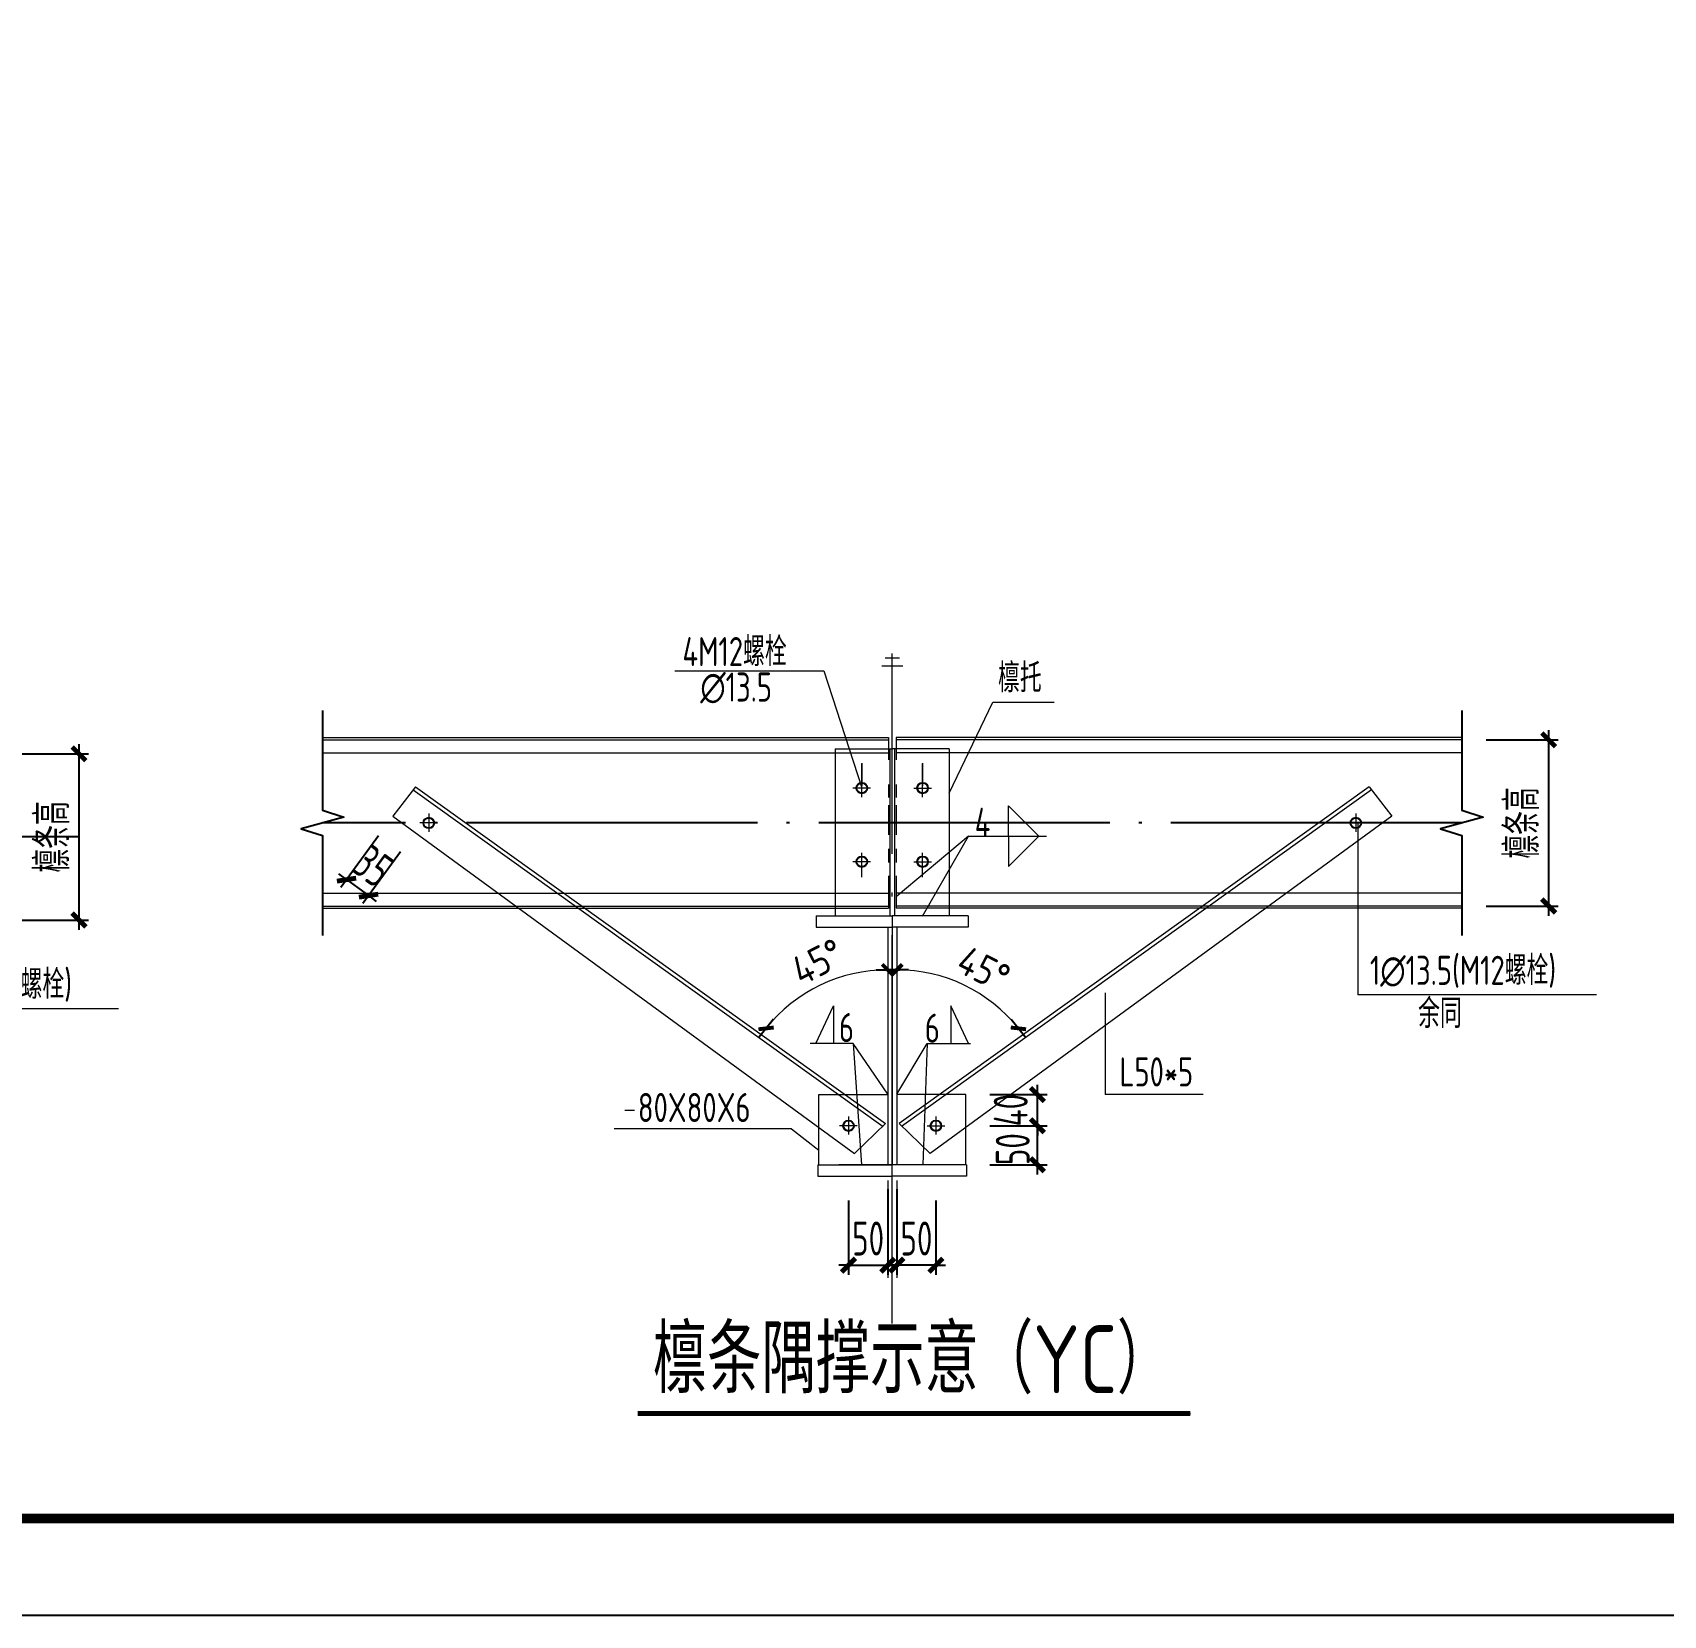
# Model space of a CAD drawing. Extents: x -3102990 to -851544, y -5293060 to -2540151.
# Drawn here: x -1831631 to -1814822, y -2672902 to -2656588 of the extents above; entities that cross this region are included whole.
import ezdxf

# ---------------------------------------------------------------- set-up
doc = ezdxf.new("R2010")
doc.units = 0
doc.header["$LTSCALE"] = 1000
doc.header["$PDMODE"] = 1
for name, pattern in [('2', [16, 12.5, -1.5, 0.5, -1.5]), ('DASHDOTX2', [50.8, 25.4, -12.7, 0, -12.7]), ('DOTE', [2.42, 2, -0.2, 0.02, -0.2])]:
    doc.linetypes.add(name, pattern=pattern)
doc.layers.get('0').update_dxf_attribs({"linetype": 'CONTINUOUS'})
doc.layers.get('Defpoints').update_dxf_attribs({"linetype": 'CONTINUOUS'})
for name, color, linetype in [('AXIS', 253, 'DOTE'), ('DIM', 3, 'CONTINUOUS'), ('NUM', 7, 'CONTINUOUS'), ('PUB_TITLE', 4, 'CONTINUOUS'), ('REIN', 1, 'CONTINUOUS'), ('TEXT', 7, 'CONTINUOUS'), ('THIN', 7, 'CONTINUOUS'), ('卫浴', 7, 'CONTINUOUS'), ('轴线', 253, '2')]:
    doc.layers.add(name, color=color, linetype=linetype)
doc.layers.add('yichutu', color=7, linetype='CONTINUOUS', true_color=0xffffff, plot=False)
doc.styles.add('TSSD_Dimension', font='tssdeng.shx', dxfattribs={"width": 0.7, "bigfont": 'Hztxt.shx'})
doc.styles.add('TSSD_Label', font='tssdeng.shx', dxfattribs={"width": 0.75, "bigfont": 'hztxt.shx'})
doc.styles.add('TSSD_Rein', font='Tssdeng.shx', dxfattribs={"width": 0.75, "bigfont": 'hztxt.shx'})
doc.dimstyles.new('TSSD_10_100', dxfattribs={"dimtxt": 350, "dimasz": 100, "dimexe": 100, "dimexo": 250, "dimgap": 100, "dimtad": 1, "dimdec": 0, "dimlfac": 0.1, "dimzin": 0, "dimdsep": 46, "dimtxsty": 'TSSD_Dimension', "dimblk": 'ARCHTICK', "dimcen": 0, "dimdle": 100, "dimclrt": 7, "dimadec": 0, "dimazin": 0, "dimtfac": 1, "dimtdec": 0, "dimtix": 1, "dimtmove": 2, "dimatfit": 3, "dimldrblk": 'ARCHTICK', "dimfxl": 1, "dimtolj": 1, "dimtzin": 0, "dimarcsym": 0})
doc.dimstyles.new('TSSD_25_100', dxfattribs={"dimtxt": 350, "dimasz": 100, "dimexe": 100, "dimexo": 250, "dimgap": 100, "dimtad": 1, "dimdec": 0, "dimlfac": 0.25, "dimzin": 0, "dimdsep": 46, "dimtxsty": 'TSSD_Dimension', "dimblk": 'ARCHTICK', "dimcen": 0, "dimdle": 100, "dimclrt": 7, "dimadec": 0, "dimazin": 0, "dimtfac": 1, "dimtdec": 0, "dimtix": 1, "dimtmove": 2, "dimatfit": 3, "dimfxl": 1, "dimtolj": 1, "dimtzin": 0, "dimarcsym": 0})

# ---------------------------------------------------------------- blocks, each defined once
blk = doc.blocks.new('_DIMX')
blk.add_line((-150, 0), (150, 0))
at = {"const_width": 50}
blk.add_lwpolyline([(-70, -70), (70, 70)], dxfattribs=at)
blk = doc.blocks.new('_ArchTick')
at = {"color": 0, "const_width": 0.5}
blk.add_lwpolyline([(-0.71, -0.71), (0.71, 0.71)], dxfattribs=at)
blk = doc.blocks.new('*D2585')
at = {"layer": 'Defpoints', "color": 0}
for p in [(-1832046, -2664022), (-1832046, -2665735), (-1831153, -2665735)]:
    blk.add_point(p, dxfattribs=at)
at = {"layer": 'DIM', "color": 0, "lineweight": -2}
for p, q in [((-1831153, -2663922), (-1831153, -2665835)), ((-1831796, -2664022), (-1831053, -2664022)), ((-1831796, -2665735), (-1831053, -2665735))]:
    blk.add_line(p, q, dxfattribs=at)
at = {"layer": 'DIM', "color": 0, "lineweight": -2, "xscale": 100, "yscale": 100, "zscale": 100}
for p, rotation in [((-1831153, -2664022), 90), ((-1831153, -2665735), 270)]:
    blk.add_blockref('_ArchTick', p, dxfattribs=dict(at, rotation=rotation))
at = {"layer": 'DIM', "color": 7, "lineweight": 5, "insert": (-1831428, -2664878), "char_height": 350, "attachment_point": 5, "rotation": 90, "style": 'TSSD_Dimension'}
blk.add_mtext('\\A1;檩条高', dxfattribs=at)
blk = doc.blocks.new('*D2586')
at = {"layer": 'Defpoints', "color": 0}
for p in [(-1822723, -2668258), (-1822320, -2668376), (-1822723, -2669293)]:
    blk.add_point(p, dxfattribs=at)
at = {"layer": 'DIM', "color": 0, "lineweight": -2}
for p, q in [((-1822723, -2668508), (-1822723, -2669393)), ((-1822320, -2668626), (-1822320, -2669393)), ((-1822723, -2669293), (-1822823, -2669293)), ((-1822320, -2669293), (-1822723, -2669293)), ((-1822320, -2669293), (-1822220, -2669293))]:
    blk.add_line(p, q, dxfattribs=at)
at = {"layer": 'DIM', "color": 0, "lineweight": -2, "xscale": 100, "yscale": 100, "zscale": 100}
blk.add_blockref('_ArchTick', (-1822723, -2669293), dxfattribs=at)
at = {"layer": 'DIM', "color": 0, "lineweight": -2, "xscale": 100, "yscale": 100, "zscale": 100, "rotation": 180}
blk.add_blockref('_ArchTick', (-1822320, -2669293), dxfattribs=at)
at = {"layer": 'DIM', "color": 7, "lineweight": 5, "insert": (-1822521, -2669018), "char_height": 350, "attachment_point": 5, "style": 'TSSD_Dimension'}
blk.add_mtext('\\A1;50', dxfattribs=at)
blk = doc.blocks.new('*D2587')
at = {"layer": 'Defpoints', "color": 0}
for p in [(-1822817, -2668258), (-1823221, -2668376), (-1822817, -2669293)]:
    blk.add_point(p, dxfattribs=at)
at = {"layer": 'DIM', "color": 0, "lineweight": -2}
for p, q in [((-1822817, -2668508), (-1822817, -2669393)), ((-1823221, -2668626), (-1823221, -2669393)), ((-1823221, -2669293), (-1823321, -2669293)), ((-1823221, -2669293), (-1822817, -2669293)), ((-1822817, -2669293), (-1822717, -2669293))]:
    blk.add_line(p, q, dxfattribs=at)
at = {"layer": 'DIM', "color": 0, "lineweight": -2, "xscale": 100, "yscale": 100, "zscale": 100}
blk.add_blockref('_ArchTick', (-1823221, -2669293), dxfattribs=at)
at = {"layer": 'DIM', "color": 0, "lineweight": -2, "xscale": 100, "yscale": 100, "zscale": 100, "rotation": 180}
blk.add_blockref('_ArchTick', (-1822817, -2669293), dxfattribs=at)
at = {"layer": 'DIM', "color": 7, "lineweight": 5, "insert": (-1823019, -2669018), "char_height": 350, "attachment_point": 5, "style": 'TSSD_Dimension'}
blk.add_mtext('\\A1;50', dxfattribs=at)
blk = doc.blocks.new('*D2702')
at = {"layer": 'Defpoints', "color": 0}
for p in [(-1822013, -2667856), (-1821274, -2667856), (-1822013, -2668258)]:
    blk.add_point(p, dxfattribs=at)
at = {"layer": 'DIM', "color": 0, "lineweight": -2}
for p, q in [((-1821763, -2667856), (-1821174, -2667856)), ((-1821274, -2668358), (-1821274, -2667756)), ((-1821763, -2668258), (-1821174, -2668258))]:
    blk.add_line(p, q, dxfattribs=at)
at = {"layer": 'DIM', "color": 0, "lineweight": -2, "xscale": 100, "yscale": 100, "zscale": 100}
for p, rotation in [((-1821274, -2667856), 90), ((-1821274, -2668258), 270)]:
    blk.add_blockref('_ArchTick', p, dxfattribs=dict(at, rotation=rotation))
at = {"layer": 'DIM', "color": 7, "lineweight": 5, "insert": (-1821528, -2668097), "char_height": 350, "attachment_point": 5, "rotation": 90, "style": 'TSSD_Dimension'}
blk.add_mtext('\\A1;50', dxfattribs=at)
blk = doc.blocks.new('*D2588')
at = {"layer": 'Defpoints', "color": 0}
for p in [(-1822013, -2667534), (-1821274, -2667534), (-1822013, -2667856)]:
    blk.add_point(p, dxfattribs=at)
at = {"layer": 'DIM', "color": 0, "lineweight": -2}
for p, q in [((-1821274, -2667534), (-1821274, -2667434)), ((-1821763, -2667534), (-1821174, -2667534)), ((-1821274, -2667856), (-1821274, -2667534)), ((-1821763, -2667856), (-1821174, -2667856)), ((-1821274, -2667856), (-1821274, -2667956))]:
    blk.add_line(p, q, dxfattribs=at)
at = {"layer": 'DIM', "color": 0, "lineweight": -2, "xscale": 100, "yscale": 100, "zscale": 100}
for p, rotation in [((-1821274, -2667534), 270), ((-1821274, -2667856), 90)]:
    blk.add_blockref('_ArchTick', p, dxfattribs=dict(at, rotation=rotation))
at = {"layer": 'DIM', "color": 7, "lineweight": 5, "insert": (-1821549, -2667695), "char_height": 350, "attachment_point": 5, "rotation": 90, "style": 'TSSD_Dimension'}
blk.add_mtext('\\A1;40', dxfattribs=at)
blk = doc.blocks.new('*D2589')
at = {"layer": 'Defpoints', "color": 0}
for p in [(-1816899, -2663878), (-1816899, -2665591), (-1816005, -2665591)]:
    blk.add_point(p, dxfattribs=at)
at = {"layer": 'DIM', "color": 0, "lineweight": -2}
for p, q in [((-1816005, -2663778), (-1816005, -2665691)), ((-1816649, -2663878), (-1815905, -2663878)), ((-1816649, -2665591), (-1815905, -2665591))]:
    blk.add_line(p, q, dxfattribs=at)
at = {"layer": 'DIM', "color": 0, "lineweight": -2, "xscale": 100, "yscale": 100, "zscale": 100}
for p, rotation in [((-1816005, -2663878), 90), ((-1816005, -2665591), 270)]:
    blk.add_blockref('_ArchTick', p, dxfattribs=dict(at, rotation=rotation))
at = {"layer": 'DIM', "color": 7, "lineweight": 5, "insert": (-1816280, -2664734), "char_height": 350, "attachment_point": 5, "rotation": 90, "style": 'TSSD_Dimension'}
blk.add_mtext('\\A1;檩条高', dxfattribs=at)
blk = doc.blocks.new('*D2703')
at = {"layer": 'Defpoints', "color": 0}
for p in [(-1827918, -2664664), (-1827691, -2664829), (-1828168, -2665484)]:
    blk.add_point(p, dxfattribs=at)
at = {"layer": 'DIM', "color": 0, "lineweight": -2}
for p, q in [((-1828065, -2664866), (-1828454, -2665400)), ((-1827839, -2665031), (-1828227, -2665565)), ((-1828395, -2665319), (-1828476, -2665260)), ((-1828395, -2665319), (-1828168, -2665484)), ((-1828168, -2665484), (-1828088, -2665543))]:
    blk.add_line(p, q, dxfattribs=at)
at = {"layer": 'DIM', "color": 0, "lineweight": -2, "xscale": 100, "yscale": 100, "zscale": 100}
for p, rotation in [((-1828395, -2665319), 323.9248785061371), ((-1828168, -2665484), 143.9248785061371)]:
    blk.add_blockref('_ArchTick', p, dxfattribs=dict(at, rotation=rotation))
at = {"layer": 'DIM', "color": 7, "lineweight": 5, "insert": (-1828120, -2665179), "char_height": 350, "attachment_point": 5, "rotation": 323.9249, "style": 'TSSD_Dimension'}
blk.add_mtext('\\A1;35', dxfattribs=at)
blk = doc.blocks.new('A$C16496DF1')
at = {"layer": 'PUB_TITLE'}
blk.add_lwpolyline([(0, 0), (0, 42000), (104100, 42000), (104100, 0)], close=True, dxfattribs=at)
at = {"layer": 'PUB_TITLE', "const_width": 100}
blk.add_lwpolyline([(103100, 1000), (103100, 41000), (713, 41000), (713, 1000), (103100, 1000)], dxfattribs=at)
blk = doc.blocks.new('yct-1041-420-104100-42000-100-2006.0')
at = {"layer": 'yichutu', "color": 7, "true_color": 0xffffff}
blk.add_lwpolyline([(0, 0), (0, 42000), (104100, 42000), (104100, 0)], close=True, dxfattribs=at)

msp = doc.modelspace()

# ---------------------------------------------------------------- linework, layer by layer
at = {"color": 4, "lineweight": 5}
for p, q in [((-1823357.33, -2663971.83), (-1823357.33, -2665692.51)), ((-1823357.33, -2663971.83), (-1822770.15, -2663971.83)), ((-1822809.3, -2663854.4), (-1822809.3, -2664083.88)), ((-1822793.64, -2663971.83), (-1822793.64, -2665692.51)), ((-1822182.97, -2663971.83), (-1822770.15, -2663971.83)), ((-1822746.66, -2663971.83), (-1822746.66, -2665692.51)), ((-1822731.01, -2663854.4), (-1822731.01, -2664083.88)), ((-1822182.97, -2663971.83), (-1822182.97, -2665692.51)), ((-1828642.25, -2664010.98), (-1822809.3, -2664010.98)), ((-1823083.31, -2664118.96), (-1823083.31, -2664352.75)), ((-1823083.31, -2664470.44), (-1823083.31, -2664123.26)), ((-1816898.64, -2664010.98), (-1822731.01, -2664010.98)), ((-1822456.99, -2664118.96), (-1822456.99, -2664352.75)), ((-1822456.99, -2664470.44), (-1822456.99, -2664123.26)), ((-1827685.5, -2664361.47), (-1827918.03, -2664664.22)), ((-1827709.35, -2664392.52), (-1822864.1, -2667862.96)), ((-1827685.5, -2664361.47), (-1822840.25, -2667831.91)), ((-1822993.09, -2664374.7), (-1823175.23, -2664374.7)), ((-1822993.09, -2664374.7), (-1823175.23, -2664374.7)), ((-1822809.3, -2664336.96), (-1822809.3, -2664470.68)), ((-1822731.01, -2664336.96), (-1822731.01, -2664470.68)), ((-1817855.09, -2664361.1), (-1822700.05, -2667831.91)), ((-1817831.24, -2664392.14), (-1822676.2, -2667862.96)), ((-1822547.21, -2664374.7), (-1822365.07, -2664374.7)), ((-1822547.21, -2664374.7), (-1822365.07, -2664374.7)), ((-1817855.09, -2664361.1), (-1817622.27, -2664664.22)), ((-1827918.03, -2664664.22), (-1823159.7, -2668142.36)), ((-1827547.63, -2664638.57), (-1827547.63, -2664825.75)), ((-1822809.3, -2664550.51), (-1822809.3, -2664857.2)), ((-1822731.01, -2664550.51), (-1822731.01, -2664857.2)), ((-1817622.61, -2664663.78), (-1822380.6, -2668142.36)), ((-1821571.36, -2664871.6), (-1821571.36, -2664558.44)), ((-1821571.36, -2664558.44), (-1821258.2, -2664871.6)), ((-1817992.68, -2664638.57), (-1817992.68, -2664825.75)), ((-1827457.41, -2664734.31), (-1827639.54, -2664734.31)), ((-1818082.9, -2664734.31), (-1817900.76, -2664734.31)), ((-1822809.3, -2665001.04), (-1822809.3, -2665142.3)), ((-1821985.53, -2664871.6), (-1822731.01, -2665495.24)), ((-1822731.01, -2665001.04), (-1822731.01, -2665142.3)), ((-1822456.99, -2665695.22), (-1821985.53, -2664871.6)), ((-1821985.53, -2664871.6), (-1821181.21, -2664871.6)), ((-1821571.36, -2664871.6), (-1821571.36, -2665184.76)), ((-1821571.36, -2665184.76), (-1821258.2, -2664871.6)), ((-1822993.09, -2665133.92), (-1823175.23, -2665133.92)), ((-1823083.31, -2665292.49), (-1823083.31, -2665042.47)), ((-1822547.21, -2665133.92), (-1822365.07, -2665133.92)), ((-1822456.99, -2665292.49), (-1822456.99, -2665042.47)), ((-1822809.3, -2665279.09), (-1822809.3, -2665614.22)), ((-1822731.01, -2665279.09), (-1822731.01, -2665614.22)), ((-1828642.25, -2665457.64), (-1822809.3, -2665457.64)), ((-1816898.64, -2665457.64), (-1822731.01, -2665457.64)), ((-1823553.05, -2665692.51), (-1823553.05, -2665809.95)), ((-1823553.05, -2665692.51), (-1822770.15, -2665692.51)), ((-1823553.05, -2665809.95), (-1822770.15, -2665809.95)), ((-1822817.13, -2665809.95), (-1822817.13, -2668258.16)), ((-1822770.15, -2665692.51), (-1822770.15, -2667908.41)), ((-1822770.15, -2665692.51), (-1822770.15, -2668258.16)), ((-1821987.25, -2665692.51), (-1822770.15, -2665692.51)), ((-1821987.25, -2665809.95), (-1822770.15, -2665809.95)), ((-1822723.18, -2665809.95), (-1822723.18, -2668258.16)), ((-1821987.25, -2665692.51), (-1821987.25, -2665809.95)), ((-1823557.21, -2667008.62), (-1823374.52, -2666618.52)), ((-1823374.52, -2666618.52), (-1823374.52, -2667008.62)), ((-1821983.09, -2667008.62), (-1822165.78, -2666618.52)), ((-1822165.78, -2666618.52), (-1822165.78, -2667008.62)), ((-1823173.08, -2667008.43), (-1823617.65, -2667008.43)), ((-1823173.08, -2667008.43), (-1823086.02, -2668258.16)), ((-1822817.13, -2667529.93), (-1823173.08, -2667008.43)), ((-1822723.18, -2667529.93), (-1822409.72, -2667008.62)), ((-1822409.72, -2667008.62), (-1822454.28, -2668258.16)), ((-1822409.72, -2667008.62), (-1821965.15, -2667008.62)), ((-1823526.89, -2668258.16), (-1823526.89, -2667534.16)), ((-1823526.89, -2667534.16), (-1822817.13, -2667534.16)), ((-1822013.41, -2667534.16), (-1822723.18, -2667534.16)), ((-1822013.41, -2668258.16), (-1822013.41, -2667534.16)), ((-1823130.3, -2667855.71), (-1823312.43, -2667855.71)), ((-1823220.52, -2667759.97), (-1823220.52, -2667947.15)), ((-1822840.25, -2667831.91), (-1823159.7, -2668142.36)), ((-1822700.05, -2667831.91), (-1822380.6, -2668142.36)), ((-1822410, -2667855.71), (-1822227.87, -2667855.71)), ((-1822319.79, -2667759.97), (-1822319.79, -2667947.15)), ((-1823537.05, -2668258.16), (-1823537.05, -2668375.59)), ((-1823537.05, -2668258.16), (-1822770.15, -2668258.16)), ((-1822770.15, -2668258.16), (-1823320.89, -2668258.16)), ((-1822003.25, -2668258.16), (-1822770.15, -2668258.16)), ((-1822003.25, -2668258.16), (-1822003.25, -2668375.59)), ((-1823537.05, -2668375.59), (-1822770.15, -2668375.59)), ((-1822003.25, -2668375.59), (-1822770.15, -2668375.59))]:
    msp.add_line(p, q, dxfattribs=at)
at = {"lineweight": 5}
msp.add_line((-1825393.32, -2670820.72), (-1819697.41, -2670820.72), dxfattribs=at)
at = {"color": 4}
for centre in [(-1823083.31, -2664374.7), (-1822456.99, -2664374.7), (-1827547.63, -2664734.31), (-1817992.68, -2664734.31), (-1823083.31, -2665133.92), (-1822456.99, -2665133.92), (-1823220.52, -2667855.71), (-1822319.79, -2667855.71)]:
    msp.add_circle(centre, 54.8, dxfattribs=at)
at = {"layer": 'AXIS', "lineweight": 5, "ltscale": 2}
msp.add_line((-1822770.15, -2669892.64), (-1822770.15, -2662988.39), dxfattribs=at)
at = {"layer": 'AXIS', "ltscale": 1.5}
for p, q in [((-1816898.64, -2664734.31, -48), (-1828642.25, -2664734.31, -48)), ((-1831152.6, -2664878.4), (-1844056.74, -2664878.4))]:
    msp.add_line(p, q, dxfattribs=at)
at = {"layer": 'DIM', "lineweight": 5}
for centre, start, end in [((-1822817.13, -2667850.34), 90.028606, 141.434643), ((-1822723.18, -2667850.34), 38.565357, 89.971394)]:
    msp.add_arc(centre, 1602.35, start, end, dxfattribs=at)
at = {"layer": 'NUM', "const_width": 50}
msp.add_lwpolyline([(-1825393.32, -2670820.72), (-1819697.41, -2670820.72)], dxfattribs=at)
at = {"layer": 'REIN', "color": 4, "linetype": 'ByBlock', "lineweight": 5}
for p, q in [((-1828642.25, -2663854.4), (-1822809.3, -2663854.4)), ((-1828642.25, -2663877.88), (-1822809.3, -2663877.88)), ((-1816898.64, -2663854.4), (-1822731.01, -2663854.4)), ((-1816898.64, -2663877.88), (-1822731.01, -2663877.88)), ((-1828642.25, -2665590.74), (-1822809.3, -2665590.74)), ((-1828642.25, -2665614.22), (-1822809.3, -2665614.22)), ((-1816898.64, -2665590.74), (-1822731.01, -2665590.74)), ((-1816898.64, -2665614.22), (-1822731.01, -2665614.22))]:
    msp.add_line(p, q, dxfattribs=at)
at = {"layer": 'TEXT', "lineweight": 5}
for p, q in [((-1825009.59, -2663166.19), (-1823473.95, -2663166.19)), ((-1823473.95, -2663166.19), (-1823083.31, -2664372.55)), ((-1822182.97, -2664426.5), (-1821732.38, -2663488.75)), ((-1821732.38, -2663488.75), (-1821102, -2663488.75)), ((-1817970.24, -2664734.31), (-1817970.24, -2666507.72)), ((-1820576.69, -2666486.18), (-1820576.69, -2667533.65)), ((-1815510.12, -2666507.72), (-1817970.24, -2666507.72)), ((-1830746.22, -2666651.8), (-1833267.35, -2666651.8)), ((-1819565.01, -2667533.65), (-1820576.69, -2667533.65)), ((-1825426.14, -2667696.81), (-1825527.17, -2667696.81)), ((-1823809.99, -2667885.71), (-1825636.59, -2667885.71)), ((-1823809.99, -2667885.71), (-1823526.89, -2668108.62))]:
    msp.add_line(p, q, dxfattribs=at)
at = {"layer": 'THIN', "elevation": -48}
for points in [[(-1828642.25, -2663574.4), (-1828642.25, -2664604.31), (-1828422.25, -2664674.31), (-1828862.25, -2664794.31), (-1828642.25, -2664864.31), (-1828642.25, -2665894.22)], [(-1816898.64, -2663574.4), (-1816898.64, -2664604.31), (-1816678.64, -2664674.31), (-1817118.64, -2664794.31), (-1816898.64, -2664864.31), (-1816898.64, -2665894.22)]]:
    msp.add_lwpolyline(points, dxfattribs=at)
at = {"layer": '卫浴', "color": 252, "lineweight": 5}
for p, q in [((-1822817.13, -2668420.16), (-1822817.13, -2669423.1)), ((-1822723.18, -2668420.16), (-1822723.18, -2669423.1))]:
    msp.add_line(p, q, dxfattribs=at)
at = {"layer": '轴线', "color": 1, "linetype": 'DASHDOTX2', "lineweight": 5, "ltscale": 60}
for p, q in [((-1822878.27, -2663114.91), (-1822662.03, -2663114.91)), ((-1822843.8, -2663032.86), (-1822694.62, -2663032.86))]:
    msp.add_line(p, q, dxfattribs=at)

# ---------------------------------------------------------------- block references
at = {"ltscale": 1.5}
msp.add_blockref('A$C16496DF1', (-1901499.9, -2672902.4), dxfattribs=at)
at = {"layer": 'DIM', "lineweight": 5, "yscale": 0.8000000002793968, "zscale": 0.8000000000000114}
for p, xscale, rotation in [((-1822817.13, -2666247.98), -0.800000000060315, 180.0143029098574), ((-1822723.18, -2666247.98), 0.800000000060315, 179.9856970901427), ((-1824070.5, -2666852.04), -0.8000000001242598, 51.4489457789241), ((-1821469.8, -2666852.04), 0.7999999999791569, 308.551054208035)]:
    msp.add_blockref('_DIMX', p, dxfattribs=dict(at, xscale=xscale, rotation=rotation))
at = {"layer": 'yichutu'}
msp.add_blockref('yct-1041-420-104100-42000-100-2006.0', (-1901499.9, -2672902.4), dxfattribs=at)

# ---------------------------------------------------------------- texts
at = {"layer": 'TEXT', "lineweight": 5}
for s, height, style, width, p in [('4M12螺栓', 300, 'TSSD_Rein', 0.75, (-1824932.76, -2663118.36)), ('檩托', 300, 'TSSD_Rein', 0.75, (-1821679.87, -2663389.18)), ('∅13.5', 300, 'TSSD_Rein', 0.75, (-1824748.62, -2663483.77)), ('4', 300, 'TSSD_Rein', 0.75, (-1821920.19, -2664877.9)), ('1∅13.5(M12螺栓)', 300, 'TSSD_Rein', 0.75, (-1817847.17, -2666403.66)), ('1∅13.5(M12螺栓)', 300, 'TSSD_Rein', 0.75, (-1833144.28, -2666547.74)), ('余同', 300, 'TSSD_Rein', 0.75, (-1817350.36, -2666847.29)), ('6', 300, 'TSSD_Rein', 0.75, (-1823320, -2666993.96)), ('6', 300, 'TSSD_Rein', 0.75, (-1822434.84, -2666999.46)), ('L50*5', 300, 'TSSD_Rein', 0.75, (-1820428.49, -2667450.55)), ('80X80X6', 300, 'TSSD_Rein', 0.75, (-1825392.12, -2667817.57)), ('檩条隅撑示意（YC）', 700, 'TSSD_Label', 0.8, (-1825238.22, -2670612.29))]:
    msp.add_text(s, height=height, dxfattribs=dict(at, style=style, width=width)).set_placement(p)
at = {"layer": 'TEXT', "color": 7, "lineweight": 5, "style": 'TSSD_Dimension', "width": 0.9}
for rotation, p in [(27.193799, (-1823706.51, -2666419.16)), (332.808458, (-1822131.11, -2666253.53))]:
    msp.add_text('45°', height=300, rotation=rotation, dxfattribs=at).set_placement(p)

# ---------------------------------------------------------------- dimensions: what is measured, and where the dimension line sits
at = {"layer": 'DIM', "lineweight": 5}
for base, p1, p2, angle, text, dimstyle, picture, middle in [((-1816005.32, -2665590.74), (-1816898.64, -2663877.88), (-1816898.64, -2665590.74), 90, '檩条高', 'TSSD_25_100', '*D2589', (-1816280.32, -2664734.31)), ((-1831152.6, -2665734.82), (-1832045.92, -2664021.97), (-1832045.92, -2665734.82), 90, '檩条高', 'TSSD_25_100', '*D2585', (-1831427.6, -2664878.4)), ((-1821273.92, -2667534.16), (-1822013.41, -2667855.71), (-1822013.41, -2667534.16), 90, '40', 'TSSD_10_100', '*D2588', (-1821548.92, -2667694.93)), ((-1822817.13, -2669293.5), (-1823220.52, -2668375.59), (-1822817.13, -2668258.16), 180, '50', 'TSSD_10_100', '*D2587', (-1823018.82, -2669018.5))]:
    dim = msp.add_linear_dim(base=base, p1=p1, p2=p2, angle=angle, text=text, dimstyle=dimstyle, dxfattribs=at)
    dim.commit()
    dim.dimension.update_dxf_attribs({"geometry": picture, "text_midpoint": middle})
dim = msp.add_aligned_dim(p1=(-1827918.03, -2664664.22), p2=(-1827691.39, -2664829.35), distance=-810.22, text='35', dimstyle='TSSD_10_100', dxfattribs=at)
dim.commit()
dim.dimension.update_dxf_attribs({"geometry": '*D2703', "text_midpoint": (-1828119.88, -2665179.38)})
dim = msp.add_linear_dim(base=(-1821273.92, -2667855.71), p1=(-1822013.41, -2668258.16), p2=(-1822013.41, -2667855.71), angle=90, text='50', dimstyle='TSSD_10_100', dxfattribs=at)
dim.commit()
dim.dimension.update_dxf_attribs({"geometry": '*D2702', "text_midpoint": (-1821527.9, -2668097.28), "dimtype": 160})
dim = msp.add_linear_dim(base=(-1822723.18, -2669293.5), p1=(-1822319.79, -2668375.59), p2=(-1822723.18, -2668258.16), text='50', dimstyle='TSSD_10_100', dxfattribs=at)
dim.commit()
dim.dimension.update_dxf_attribs({"geometry": '*D2586', "text_midpoint": (-1822521.48, -2669018.5)})

doc.saveas('drawing.dxf')
